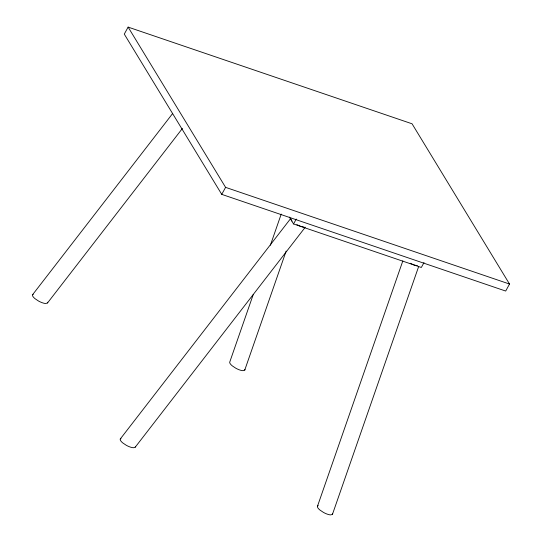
<?xml version="1.0" encoding="UTF-8"?>
<svg xmlns="http://www.w3.org/2000/svg" width="542" height="542" viewBox="0 0 542 542"><rect width="100%" height="100%" fill="white"/><g stroke="black" fill="none" stroke-linecap="round" stroke-linejoin="round"><path stroke-width="0.81" d="M253.161 294.753L229.828 361.846A8.326 2.642 28.7 0 0 232.261 365.85L235.79 368.214A8.672 2.751 28.7 0 0 242.999 370.674L244.747 370.105L286.142 251.095M270.383 245.235L281.223 214.09M418.587 266.739L332.463 514.331L330.722 514.9A8.672 2.751 28.7 0 1 323.513 512.447L319.983 510.083A8.326 2.642 28.7 0 1 317.544 506.072L402.835 260.878M128.115 27.1L124.281 34.112L221.746 194.368L505.693 291.054L509.527 284.042L412.062 123.793L128.115 27.1L225.58 187.356L509.527 284.042M221.746 194.368L225.58 187.356M424.013 262.565L421.33 267.47L293.554 223.961L296.244 219.056M182.41 128.44L47.527 302.944L45.779 303.513A8.672 2.751 28.7 0 1 38.57 301.061L35.04 298.696A8.326 2.642 28.7 0 1 32.601 294.685L172.654 113.502M305.268 227.206L135.243 447.17L133.495 447.739A8.672 2.751 28.7 0 1 126.286 445.287L122.756 442.922A8.326 2.642 28.7 0 1 120.324 438.918L290.864 218.284M32.601 294.685L33.245 294.245M120.324 438.918L120.961 438.478M317.544 506.072L318.188 505.632M304.042 227.105L300.763 226.42L296.833 224.652M417.401 265.709L414.122 265.018L410.192 263.256M291.996 221.075L290.729 219.002M289.36 217.071L293.554 223.961M47.655 302.226A8.326 2.642 28.7 0 1 47.527 302.944M244.882 369.38A8.326 2.642 28.7 0 1 244.747 370.105M332.598 513.613A8.326 2.642 28.7 0 1 332.463 514.331M135.378 446.452A8.326 2.642 28.7 0 1 135.243 447.177"/></g></svg>
